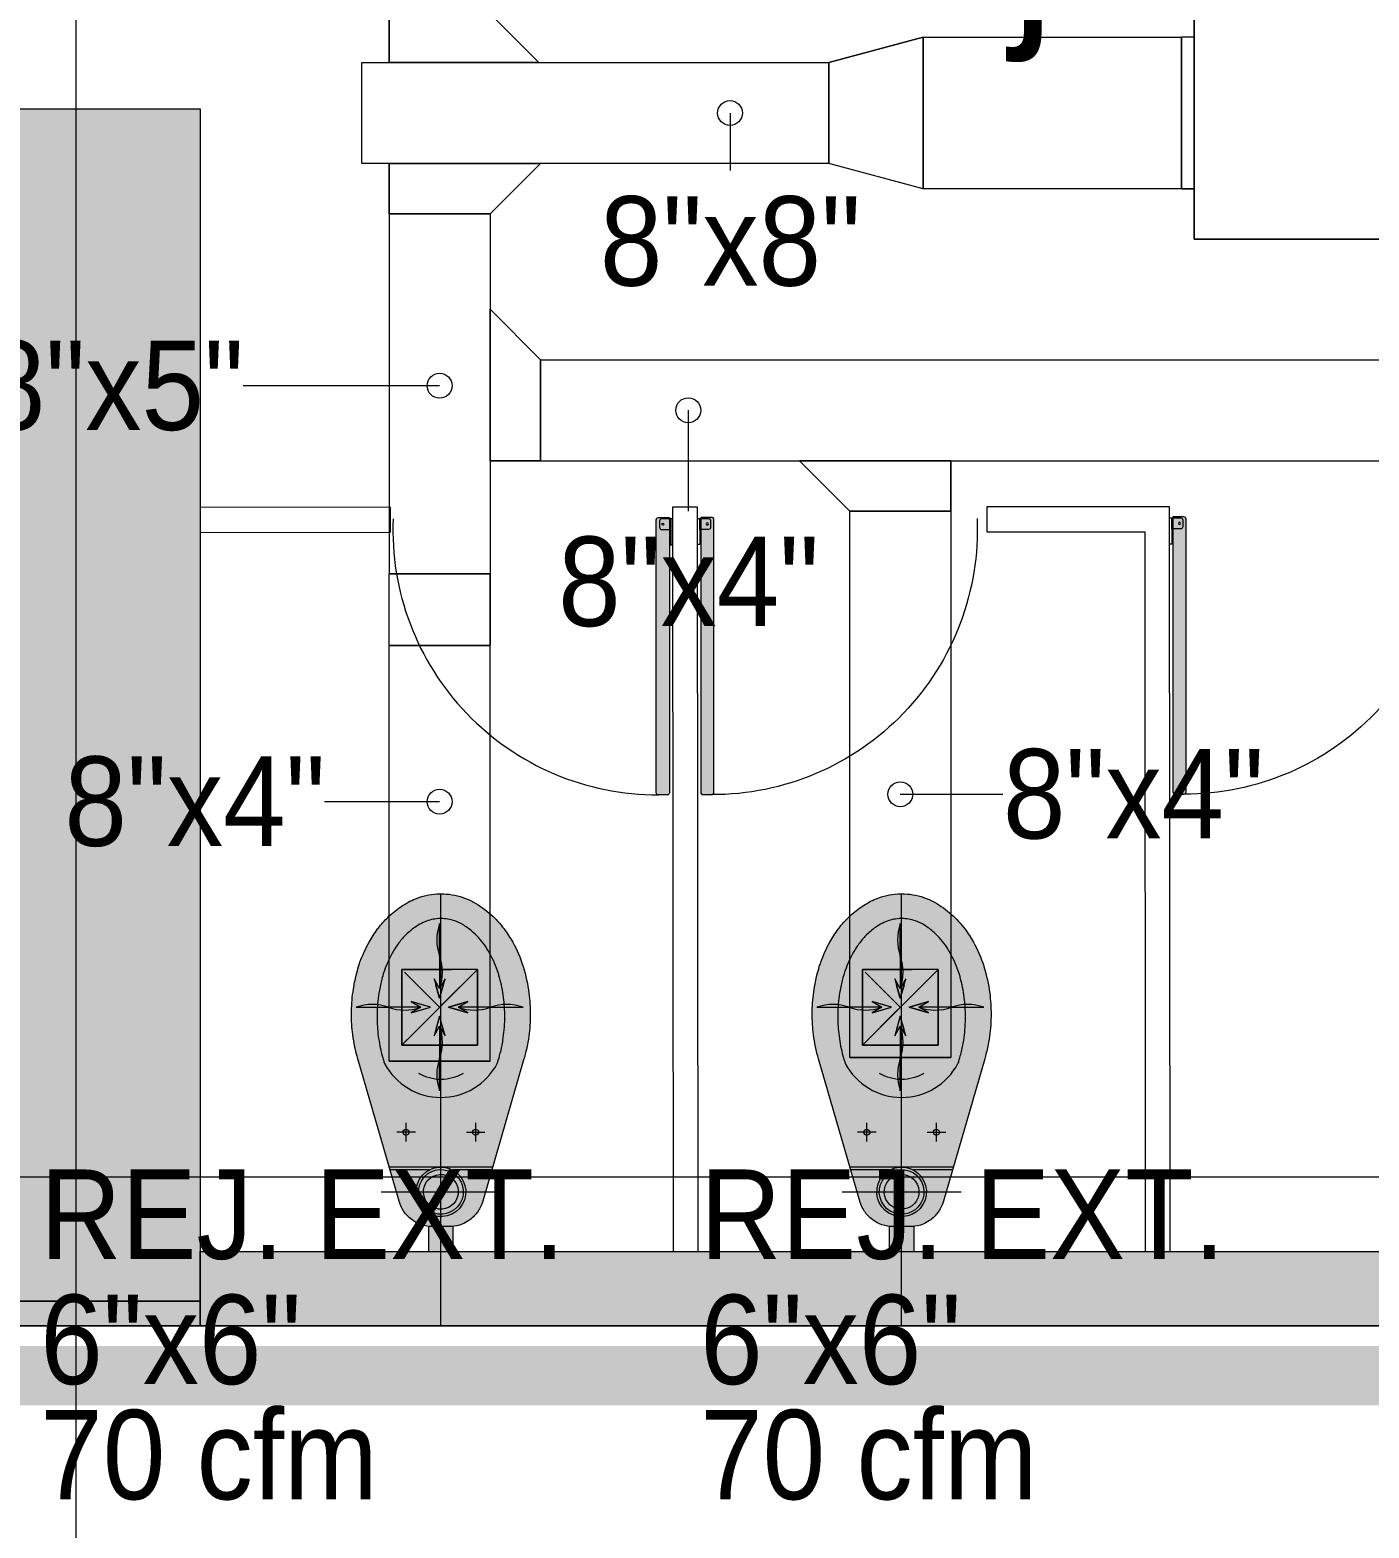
# Model space of a CAD drawing. Header units: metres. Extents: x 31.9 to 125.9, y -29 to 44.
# Drawn here: x 114.402 to 117.097, y -20.655 to -17.64 of the extents above; entities that cross this region are included whole.
import ezdxf

# ---------------------------------------------------------------- set-up
doc = ezdxf.new("R2010")
doc.units = ezdxf.units.M
doc.linetypes.add('Hidden 1_5', pattern=[0.0022, 0.0015, -0.0007000000000000001])
for name, color, linetype, lineweight in [('A-DETL-GENF', 7, 'Continuous', 9), ('ARQ', 8, 'Continuous', 0), ('M-EQPM', 7, 'Continuous', 18), ('M-HVAC-CDFF-IDEN', 7, 'Continuous', 9), ('M-HVAC-DUCT', 7, 'Continuous', 18), ('M-HVAC-DUCT-ANNO', 7, 'Hidden 1_5', 18), ('M-HVAC-DUCT-IDEN', 7, 'Continuous', 9)]:
    doc.layers.add(name, color=color, linetype=linetype, lineweight=lineweight)
doc.layers.add('M-HVAC-CDFF', color=8, linetype='Continuous', lineweight=18, true_color=0x414141)
doc.styles.add('SansSerif', font='SANSS__.TTF', dxfattribs={"width": 0.9, "height": 0.1799999999999998})

# ---------------------------------------------------------------- blocks, each defined once
blk = doc.blocks.new('Est etapa 3 torre')
at = {"layer": 'ARQ'}
h = blk.add_hatch(color=256, dxfattribs=at)
h.paths.add_polyline_path([(1123.550369665541, -5959.123954161294), (1123.050369666239, -5959.123954159915), (1123.050369666188, -5957.623954159333), (1123.550369664792, -5957.623954160246)])
h.paths.add_polyline_path([(1116.050375337242, -5959.123954160397), (1115.55037533794, -5959.123954159018), (1115.55037533789, -5957.623954158436), (1116.050375336493, -5957.62395415935)])
h.paths.add_polyline_path([(1139.548002271606, -5959.123954160801), (1139.048002272304, -5959.123954159419), (1139.048002272254, -5957.623954158837), (1139.548002270857, -5957.623954159753)])
h.paths.add_polyline_path([(1132.050369663152, -5959.123954157691), (1131.55036966385, -5959.123954156312), (1131.5503696638, -5957.62395415573), (1132.050369662403, -5957.623954156643)])
h.paths.add_polyline_path([(1140.048002271932, -5967.648834832642), (1140.048002271216, -5968.148834830315), (1138.548002270169, -5968.148834831887), (1138.548002271234, -5967.648834835147)])
h.paths.add_polyline_path([(1124.050369665009, -5967.648834832642), (1124.050369664293, -5968.148834830315), (1122.550369663245, -5968.148834831893), (1122.550369664311, -5967.64883483515)])
h.paths.add_polyline_path([(1131.050369663013, -5967.648834830643), (1131.050369664625, -5968.148834827849), (1132.550369664392, -5968.148834828135), (1132.550369663245, -5967.648834830929)])
h.paths.add_polyline_path([(1115.050369661482, -5967.648834832642), (1115.050369662198, -5968.148834830315), (1116.550369663245, -5968.148834831891), (1116.55036966218, -5967.64883483515)])
h.paths.add_polyline_path([(1140.048002275612, -5975.648834831246), (1140.048002275245, -5976.148834827985), (1138.548002273965, -5976.148834830024), (1138.548002275379, -5975.648834831421)])
h.paths.add_polyline_path([(1124.050369668689, -5975.648834831246), (1124.050369668322, -5976.148834827985), (1122.550369667042, -5976.148834830028), (1122.550369668456, -5975.648834831425)])
h.paths.add_polyline_path([(1131.050369668206, -5975.648834829712), (1131.050369669352, -5976.148834828315), (1132.550369669236, -5976.148834827203), (1132.550369667857, -5975.648834828833)])
h.paths.add_polyline_path([(1115.050369657806, -5975.648834831245), (1115.050369658172, -5976.148834827985), (1116.550369659453, -5976.148834830028), (1116.550369658039, -5975.648834831425)])
h.paths.add_polyline_path([(1140.048002276585, -5985.748834849965), (1140.048002276335, -5986.248834847172), (1138.548002275986, -5986.248834849212), (1138.548002277167, -5985.748834850141)])
h.paths.add_polyline_path([(1124.050369669662, -5985.748834849965), (1124.050369669412, -5986.248834847172), (1122.550369669063, -5986.248834849215), (1122.550369670244, -5985.748834850145)])
h.paths.add_polyline_path([(1131.050369666967, -5985.748834848431), (1131.050369668696, -5986.248834846103), (1132.550369668579, -5986.248834844526), (1132.5503696672, -5985.748834846388)])
h.paths.add_polyline_path([(1115.050369656833, -5985.748834849965), (1115.050369657083, -5986.248834847172), (1116.550369657432, -5986.248834849215), (1116.55036965625, -5985.748834850145)])
h.paths.add_polyline_path([(1140.048002275122, -5993.748833660076), (1140.048002274872, -5994.248833657282), (1138.548002274523, -5994.248833659321), (1138.548002275704, -5993.748833660253)])
h.paths.add_polyline_path([(1124.050369674735, -5993.748834835296), (1124.050369674135, -5994.248834833666), (1122.550369673553, -5994.248834834312), (1122.550369674851, -5993.748834835245)])
h.paths.add_polyline_path([(1131.05036966913, -5993.748834832133), (1131.050369670626, -5994.248834830736), (1132.550369670626, -5994.248834830556), (1132.550369670061, -5993.748834831953)])
h.paths.add_polyline_path([(1115.050369656251, -5993.748831803234), (1115.05036965685, -5994.248831801604), (1116.550369657432, -5994.24883180225), (1116.550369656134, -5993.748831803183)])
h.paths.add_polyline_path([(1132.050360361903, -6003.426390492376), (1131.550360360856, -6003.426390492592), (1131.55037892044, -6004.921760868172), (1132.050378921489, -6004.921760867956)])
h.paths.add_polyline_path([(1138.152793372847, -6003.423836377518), (1139.652793369586, -6003.423836378164), (1139.652793369371, -6003.923836379212), (1138.152793372631, -6003.923836378566)])
h.paths.add_polyline_path([(1116.050375358679, -6004.924075674147), (1116.050375358034, -6003.424075677407), (1115.550375356986, -6003.424075677623), (1115.550375357632, -6004.924075674362)])
h.paths.add_polyline_path([(1123.550369687844, -6004.924075674602), (1123.550369687198, -6003.424075677864), (1123.050369686151, -6003.424075678078), (1123.050369686797, -6004.924075674819)])
h.paths.add_polyline_path([(1139.048002289701, -6011.948833649136), (1139.047996607098, -6009.548833710944), (1139.547996608146, -6009.548833711159), (1139.548002290749, -6011.948833649351)])
h.paths.add_polyline_path([(1131.55036967931, -6009.548833711391), (1131.550369680141, -6011.948833649351), (1132.050369680024, -6011.948833650998), (1132.050369679077, -6009.548833710711)])
h.paths.add_polyline_path([(1123.050369689387, -6009.548833711393), (1123.050369690218, -6011.948833649351), (1123.550369690101, -6011.948833650999), (1123.550369689154, -6009.548833710712)])
h.paths.add_polyline_path([(1116.050375342798, -6009.548833711051), (1116.050375341967, -6011.948833647704), (1115.550375342083, -6011.948833649351), (1115.550375343031, -6009.548833710371)])
for p, q in [((1139.297996631386, -5955.354215386202), (1139.29799660527, -6014.914148822341)), ((1139.298002271553, -5955.354215387314), (1139.298002243985, -6014.914148609518)), ((1113.530821652453, -6011.698833652741), (1145.333174937007, -6011.698836564718))]:
    blk.add_line(p, q, dxfattribs=at)
blk.add_lwpolyline([(1139.048002289701, -6011.948833649136), (1139.047996607098, -6009.548833710944), (1139.547996608146, -6009.548833711159), (1139.548002290749, -6011.948833649351)], close=True, dxfattribs=at)
blk = doc.blocks.new('PUERTA BAÑOS')
at = {"layer": 'ARQ'}
h = blk.add_hatch(color=256, dxfattribs=at)
edge = h.paths.add_edge_path()
edge.add_line((-0.0074999999487773, 0.0024999998868225), (-0.0075031825107885, -0.6277996641574646))
edge.add_arc((-0.01250318248631676, -0.6277996643612159), 0.004999999975528264, -89.99999766574399, 2.3348184754468093e-06, ccw=False)
edge.add_line((-0.0125031822826145, -0.6327996643367442), (-0.0325031823012978, -0.6327996648610679))
edge.add_arc((-0.03250318250481996, -0.627799664827046), 0.005000000034021905, 180.0000023323223, 270.0000023321921, ccw=False)
edge.add_line((-0.0375031825388419, -0.6277996650305795), (-0.0374999998602448, -0.002500000990949047))
edge.add_arc((-0.03249999982656623, -0.002500000845348063), 0.005000000033678566, 90.00000166789118, 180.0000016684638, ccw=False)
edge.add_line((-0.0324999999721172, 0.0024999991883305), (-0.0074999999487773, 0.0024999998868225))
for p, q in [((1.137e-13, 9.095e-13), (-0.0050000000047135, -5.77529e-11)), ((1.7461161e-09, -0.0599999999967622), (1.137e-13, 9.095e-13)), ((-0.029999999795109, -0.0050000008186544), (-0.0299999993294478, -0.0200000007744166)), ((-0.0050000000047135, -5.77529e-11), (-0.0250000000233399, -6.984919e-10)), ((-0.024999999324848, -0.0250000006626579), (-0.0049999993062784, -0.0250000000801265)), ((-0.0049999993062784, -0.0250000000801265), (-0.0050000000047135, -5.77529e-11)), ((-0.0050000000047135, -5.77529e-11), (-0.0049999982584836, -0.0600000001127228)), ((-0.0049999982584836, -0.0600000001127228), (1.7461161e-09, -0.0599999999967622))]:
    blk.add_line(p, q, dxfattribs=at)
blk.add_lwpolyline([(-0.0074999999487773, 0.0024999998868225), (-0.0075031825107885, -0.6277996641574646, -0.4142135623759698), (-0.0125031822826145, -0.6327996643367442), (-0.0325031823012978, -0.6327996648610679, -0.4142135623724264), (-0.0375031825388419, -0.6277996650305795), (-0.0374999998602448, -0.002500000990949, -0.4142135623760223), (-0.0324999999721172, 0.0024999991883305)], format="xyb", close=True, dxfattribs=at)
blk.add_circle((-0.0224999996133875, -0.0125000005932634), 0.0025000000013434, dxfattribs=at)
at = {"layer": 'ARQ', "ltscale": 0.1}
blk.add_arc((-0.034025017172155, -0.0259464447144637), 0.6068551286275402, 177.548312870002, 270.1436830651604, dxfattribs=at)
at = {"layer": 'ARQ'}
for centre, radius, start, end in [((-0.0249999997905093, -0.0050000006435766), 0.0050000000026502, 90.00000155563731, 180.0000015586185), ((-0.0249999993247343, -0.020000000658456), 0.0050000000028146, 180.00000155562, 270.0000015556374)]:
    blk.add_arc(centre, radius, start, end, dxfattribs=at)
blk = doc.blocks.new('INODORO')
at = {"layer": 'ARQ'}
h = blk.add_hatch(color=256, dxfattribs=at)
edge = h.paths.add_edge_path()
edge.add_line((0.167138879916763, 0.3874542567732533), (0.0841340761049431, 0.1014604439486232))
edge.add_arc((0.0166338178486854, 0.1199999999093961), 0.0700000000000085, 269.9999996867988, 344.64191253289164, ccw=False)
edge.add_line((0.0166338174658449, 0.0499999999087777), (-0.0166338174676777, 0.0500000000906038))
edge.add_arc((-0.016633817085733, 0.1200000000917498), 0.0699999999999481, 195.3580868407373, 269.99999968683017, ccw=False)
edge.add_line((-0.08413407554513701, 0.1014604448682803), (-0.1671388762304913, 0.3874542586008414))
edge.add_arc((0.1445241762276623, 0.4779091156929099), 0.3245241738887575, 179.9999996868257, 196.1844647994607, ccw=False)
edge.add_arc((0.1445241762258433, 0.4779091156929099), 0.3245241738885062, 162.8823672647612, 179.9999996868052, ccw=False)
edge.add_arc((0.0735606987828419, 0.4997642400489898), 0.2502714864526803, 143.3683697551233, 162.8823672647904, ccw=False)
edge.add_arc((0.0285611388035818, 0.5332224222456718), 0.1941964442831833, 119.1220158624026, 143.3683697551146, ccw=False)
edge.add_arc((2.9203875e-09, 0.5844902877188362), 0.1355097122808655, 89.99999968678691, 119.12201586236091, ccw=False)
edge.add_arc((2.9203875e-09, 0.5844902877179265), 0.1355097122805724, 60.877983511279126, 89.9999996868533, ccw=False)
edge.add_arc((-0.0285611335220324, 0.5332224225594473), 0.1941964442830499, 36.63162961851879, 60.87798351123172, ccw=False)
edge.add_arc((-0.0735606938687283, 0.4997642408529829), 0.2502714864527536, 17.117632108836688, 36.631629618503325, ccw=False)
edge.add_arc((-0.1445241715509269, 0.4779091172708834), 0.3245241738884838, -3.131308972115221e-07, 17.117632108913824, ccw=False)
edge.add_arc((-0.1445241715500174, 0.4779091172695189), 0.3245241738885833, 343.81552050504206, 359.9999996868814, ccw=False)
blk.add_hatch(color=256, dxfattribs=at).paths.add_polyline_path([(0.0249999999987267, 0.0500000000006367), (-0.0250000000005457, 0.0500000000020009), (-0.0250000000014552, 0), (0.0249999999996362, 4.547e-13)])
at = {"layer": 'ARQ', "extrusion": (-1.5566525472e-06, -4.4737095447e-06, 0.9999999999887814)}
for p, q in [((-0.0699999990584388, 0.2212779869937549, 13.50174197978049), (-0.069999998852893, 0.2587220138016164, 13.50174214729419)), ((0.0700000009418886, 0.2212779862279603, 13.50174219771184), (0.0700000011456155, 0.2587220130349124, 13.50174236522554)), ((-0.0512779855508256, 0.2400000002935485, 13.501742092681), (-0.0887220123605062, 0.2400000004986396, 13.50174203439367)), ((0.0512779876389118, 0.2399999997337545, 13.50174225232502), (0.0887220144476828, 0.2399999995291182, 13.50174231061236)), ((0.1029590844498784, 0.169999999450738, 13.50174201961486), (-0.1029590831250857, 0.1700000005789661, 13.50174169907182)), ((-0.0237486835449659, 0.1640000001457338, 13.50174179553264), (-0.1013111289695416, 0.1640000005691036, 13.50174167479486)), ((0.1013111302281118, 0.1639999994617938, 13.50174199020731), (0.0237486848026833, 0.1639999998856183, 13.50174186946954))]:
    blk.add_line(p, q, dxfattribs=at)
at = {"layer": 'ARQ', "extrusion": (-1.5566525472e-06, -4.4737095447e-06, 0.9999999999887814), "flags": 128}
for points, elevation in [([(0.1671388799180908, 0.3874542567674592), (0.0841340761063266, 0.1014604439433082, -0.0167011858539135), (0.0827460431519839, 0.0969962248799978, -0.0228064528630514), (0.0803759648998266, 0.0910701072474405, -0.0218209622997338), (0.0776118789034668, 0.0856244843505995, -0.0347514792471935), (0.0722630478320732, 0.0775101332194199, -0.0365712911506086), (0.065478668989913, 0.0698583952563556, -0.0439883392274098), (0.055953944524454, 0.0620868957062605, -0.0521847935260016), (0.0431115439781712, 0.0552008485319434, -0.0824963867723115), (0.0207382643283103, 0.0501204355199821, -0.0146682033006329), (0.016633817465493, 0.049999999907792), (-0.0166338174681699, 0.0500000000892362, -0.083908947042246), (-0.0396378349518565, 0.0538878592796746, -0.0986986279768356), (-0.0632296782828643, 0.0677618366508902, -0.0824963867874234), (-0.0776167863289649, 0.0856331925254456, -0.0521847935286534), (-0.0834107733392284, 0.0990038548847728, -0.0091466910465832), (-0.0841340755424673, 0.1014604448637169), (-0.1671388762315909, 0.3874542585969077, -0.0384382318810308), (-0.1773120912419022, 0.436227508481503, -0.0322098651645196), (-0.179999997662262, 0.4779091174592618, -0.0043562944650778), (-0.1799507307570857, 0.4835636869435682, -0.0347539822823099), (-0.1760397497963983, 0.5284532426546146, -0.0218184611944585), (-0.1704152023055578, 0.5561978587393114, -0.0137793666262375), (-0.1656243812009251, 0.573427761838207, -0.0090242503766358), (-0.1628101955625901, 0.5820115332269507, -0.0228039516042641), (-0.1543373170048916, 0.6031968815550527, -0.0218209623747577), (-0.1444549128022155, 0.6226666811719203, -0.0315147983743547), (-0.1272792173413599, 0.6490932225697252, -0.0032331399943346), (-0.1257677262995335, 0.6510988845571141, -0.0365712911242686), (-0.1069463219407443, 0.6723266531382831, -0.0439883392046276), (-0.0805225559546658, 0.693886688675776, -0.0220501206487333), (-0.0659486565789375, 0.7028695782688371, -0.0301025395815668), (-0.05125606195865599, 0.7099322979612929, -0.0824963867841922), (-0.0079446084483641, 0.7197669127161005, -0.0146663661885284), (3.6587572e-09, 0.719999999991422, -0.0839082790123927), (0.0445320610557226, 0.7124737941473592, -0.0433837691539921), (0.0659486637128932, 0.7028695775453342, -0.0550790149373282), (0.1007063471003309, 0.6781437026464371, -0.0508149280683712), (0.1272792238852709, 0.6490932211777436, -0.0315497034242814), (0.1444720595537028, 0.6226362692529773, -0.0521855455748661), (0.1651875980231962, 0.5748313444857477, -0.0014683863351956), (0.1656243869217695, 0.5734277600260388, -0.0425164554927479), (0.1773120686760742, 0.5195909348136257, -0.0322100287174995), (0.1800000023387562, 0.4779091154888416, -0.0043571310662072), (0.1799507165077342, 0.4722534601760911, -0.0347522301866887), (0.1760399391368104, 0.4273661615002933, -0.0218196117753596), (0.1704151328853481, 0.3996200761491883, -0.0097069137479181), (0.167138857705388, 0.3874541802362085)], 13.50184572046907), ([(2.10209143665e-05, 0.6700604028757108, 0.0146663662201114), (-0.0049980160714407, 0.6699131491592321, 0.0824963867754862), (-0.0323601810299641, 0.6637000962787579, 0.0447953269140428), (-0.0459570889083387, 0.6566657190582808, 0.0073747332536994), (-0.0496328151280998, 0.6542484947989952, 0.0439883391764525), (-0.0699262428530629, 0.6376904075384654, 0.0365712911168267), (-0.0843810639122695, 0.6213875009867291, 0.0188768098917693), (-0.0908717233557279, 0.6121897254497327, 0.015864262478818), (-0.0979042313401942, 0.6005909817039088, 0.0218209623995093), (-0.1063467931616888, 0.5839578847887129, 0.0228039516112901), (-0.11358519381172, 0.5658591904561657, 0.0179099563173766), (-0.1180962050232618, 0.5512265233249379, 0.0048944974453076), (-0.1195818378695009, 0.5454905562712559, 0.0218184611920648), (-0.124827357386251, 0.5196155991474912, 0.0347539822809637), (-0.1284747844892388, 0.477751068541692, 0.0043562944693063), (-0.1285207313875723, 0.4724775501558188, 0.0322098651650438), (-0.126013958070092, 0.4336047886186073, 0.0336196500379373), (-0.1180962058839448, 0.3937285768771058, 0.0103533777945605), (-0.1156160600690441, 0.3852294822167833, 0.0084883444845169), (-0.1133215334037229, 0.3783427035490652)], 13.50174109866126), ([(0.1133635720422624, 0.3783427023080597, 0.0009349440113181), (0.1136277496650072, 0.3790973919334771, 0.0179081190670982), (0.1181382446900456, 0.3937285755838043, 0.0048942608912736), (0.1196238084346395, 0.3994642646617991, 0.0218196117238312), (0.1248695692754063, 0.4253405920407407, 0.0347522301599872), (0.1285168065081305, 0.4672030177138213, 0.0043571310470062), (0.1285627710560046, 0.4724775487488305, 0.032210028726899), (0.1260559723300845, 0.5113505064617754, 0.0336194864654326), (0.1181382455515812, 0.5512265220270888, 0.0103527910675619), (0.1156582502073494, 0.5597251381185752, 0.0521855455776311), (0.0979609155770011, 0.6005650010045886, 0.0158991415559226), (0.0909137645516698, 0.6121897244565649, 0.0665105114334335), (0.0651759842235907, 0.6421578962907079, 0.0403733848146336), (0.0459991305885239, 0.6566657185562396, 0.0580937513201958), (0.0281543067209428, 0.6653056955411218, 0.0839082790044594), (2.10209143665e-05, 0.6700604028757108)], 13.50174109866127)]:
    blk.add_lwpolyline(points, format="xyb", dxfattribs=dict(at, elevation=elevation))
at = {"layer": 'ARQ', "ltscale": 0.25, "extrusion": (-1.5566525472e-06, -4.4737095447e-06, 0.9999999999887814), "elevation": 13.50174109866126}
for points in [[(2.10175234599e-05, -0.1499395971131048), (2.10215969494e-05, 0.7200604028791215)], [(-0.1199789826137919, 0.1200604028850315), (0.1200210176653818, 0.1200604028813935)]]:
    blk.add_lwpolyline(points, dxfattribs=at)
at = {"layer": 'ARQ', "extrusion": (-1.5566525472e-06, -4.4737095447e-06, 0.9999999999887814), "elevation": 13.50174109866127}
blk.add_lwpolyline([(0.0250210175254287, 0.0500604028859863), (-0.0249789824728811, 0.0500604028855315), (-0.0249789824750483, 6.04028866683e-05), (0.025021017524171, 6.04028866683e-05)], close=True, dxfattribs=at)
at = {"layer": 'ARQ', "extrusion": (-1.556652547174008e-06, -4.473709544709044e-06, 0.9999999999887812)}
blk.add_ellipse((2.1245228e-09, 0.438210434820121, 13.50174305923893), major_axis=(0.1210894758802731, -0.0421337682255033), ratio=0.9999999999887806, start_param=3.962815268545562, end_param=6.131667520141916, dxfattribs=at)
at = {"layer": 'ARQ', "extrusion": (-1.556652547168421e-06, -4.473709544710988e-06, 0.9999999999887813)}
blk.add_ellipse((2.1245228e-09, 0.438210434820121, 13.50174305923893), major_axis=(0.08626053019274069, -0.0300148395202315), ratio=0.9999999999887816, start_param=4.528682651413999, end_param=5.565800137270519, dxfattribs=at)
at = {"layer": 'ARQ', "extrusion": (-1.556652547069511e-06, -4.473709544810609e-06, 0.9999999999887813)}
for centre in [(-0.0699999989565754, 0.2400000003976856, 13.50174206353734), (0.07000000104375201, 0.2399999996282531, 13.50174228146869)]:
    blk.add_ellipse(centre, major_axis=(0.0056667529156613, -0.0019717787378508), ratio=0.9999999999887814, dxfattribs=at)
at = {"layer": 'ARQ', "extrusion": (-1.556652547155208e-06, -4.473709544715585e-06, 0.9999999999887815)}
blk.add_ellipse((3.881837e-10, 0.120000000015807, 13.50174163565786), major_axis=(0.0472229409644698, -0.0164314894835613), ratio=0.9999999999887814, dxfattribs=at)
at = {"layer": 'ARQ', "extrusion": (-1.556652547174209e-06, -4.473709544708974e-06, 0.9999999999887813)}
blk.add_ellipse((3.881837e-10, 0.120000000015807, 13.50174163565786), major_axis=(0.0425006468680414, -0.014788340535414), ratio=0.9999999999887812, dxfattribs=at)
at = {"layer": 'ARQ', "extrusion": (-1.556652547156365e-06, -4.473709544715183e-06, 0.9999999999887816)}
blk.add_ellipse((3.881837e-10, 0.120000000015807, 13.50174163565786), major_axis=(0.0330560586750786, -0.011502042638485), ratio=0.9999999999887814, dxfattribs=at)
blk = doc.blocks.new('P6-7-8')
at = {"layer": 'ARQ', "ltscale": 0.03}
h = blk.add_hatch(color=256, dxfattribs=at)
h.dxf.hatch_style = 1
h.paths.add_polyline_path([(129.3865621133843, -2853.855804506081), (129.3865621134357, -2854.005809336991), (129.7347591097323, -2854.005812471573), (129.7347591094476, -2853.855807643226)])
h.paths.add_polyline_path([(129.7347591042089, -2853.855807642994), (129.8847639346534, -2853.855807643057), (129.8847639376768, -2855.206729296698), (129.7347591103762, -2855.206729295236)])
h.paths.add_polyline_path([(132.4462888084984, -2855.356754535149), (132.4462888084984, -2855.206729295966), (129.3865621139901, -2855.2064112302), (129.3865621139901, -2855.356436469382)])
h.paths.add_polyline_path([(129.0366104135594, -2859.980488836386), (129.0365619734098, -2855.355804504832), (128.8865619759476, -2855.355804501174), (128.8866028129132, -2859.61510797262), (128.8865621027003, -2859.980483682531)])
h.paths.add_polyline_path([(132.4462332317758, -2858.531190915465), (132.2962079925928, -2858.531190915465), (132.2961985988152, -2855.356754535153), (132.4462238379981, -2855.356754535153)])
h.paths.add_polyline_path([(131.0459575716372, -2858.381174226039), (131.0461623731348, -2860.070768082228), (131.3462096694964, -2860.070768082228), (131.3462096694964, -2859.920510028152), (131.1970768258589, -2859.920717763606), (131.1960066738188, -2858.381174226039)])
h.paths.add_polyline_path([(132.4462353723156, -2859.920520186214), (132.2962101331327, -2859.920520186214), (132.2962031860268, -2860.570226184826), (132.4462284252097, -2860.570226184826)])
h.paths.add_polyline_path([(132.2462932880007, -2860.070778806225), (132.2962101331641, -2860.070569288396), (132.2962101331641, -2859.920520186214), (132.2462932880007, -2859.920729704043)])
h.paths.add_polyline_path([(128.886562301552, -2862.415180066459), (132.4462924995787, -2862.415179770738), (132.4462924995787, -2862.265130668557), (129.386562157413, -2862.265130964944), (129.3865621574585, -2862.380562136251), (128.8865623016661, -2862.380562134603)])
h.paths.add_polyline_path([(132.296246309827, -2861.77026801326), (132.2962433973955, -2862.265130954991), (132.4462924995771, -2862.265130954991), (132.4462954120086, -2861.77026801326)])
h.paths.add_polyline_path([(135.7619949586428, -2859.920520184995), (135.7619949586428, -2860.070524724243), (135.1955374785273, -2860.070524723945), (135.1955375160589, -2862.435182168386), (135.0454909214725, -2862.435182167988), (135.0454908839408, -2859.920520185247)])
h.paths.add_polyline_path([(138.3143842359016, -2859.920520186054), (138.3143842359016, -2860.070524718216), (137.8865621068339, -2860.070524718216), (137.8865621052548, -2859.980562135912), (137.3865621054877, -2859.980562136592), (137.3865621070624, -2860.070524721014), (136.9619949586429, -2860.070524723048), (136.9619949586429, -2859.920520186054)])
h.paths.add_polyline_path([(135.1955375148452, -2862.43518216822), (142.2381091023706, -2862.435182171283), (142.2381091023706, -2862.282483498081), (135.1955375148452, -2862.282483495018)])
h.paths.add_polyline_path([(140.5135419087342, -2859.920557914773), (140.5135419087342, -2860.070562451633), (139.5143842359046, -2860.070562453403), (139.5143842359046, -2859.920557915868)])
h.paths.add_polyline_path([(139.938931607318, -2862.282483496777), (140.0889782017589, -2862.282483497177), (140.088971238908, -2860.07056245434), (139.9389712414459, -2860.070562450678), (139.9389712414952, -2860.068550720262), (139.938931607318, -2862.282483496777), (139.9388850109212, -2862.282483496944)])
h.paths.add_polyline_path([(141.713541908734, -2859.920557913772), (141.713541908734, -2860.070562453472), (142.2381090916138, -2860.070562453114), (142.2381091027237, -2862.435182176465), (142.3881556973101, -2862.435182166168), (142.3881556862002, -2859.920557904517)])
h.paths.add_polyline_path([(145.384194758097, -2862.280588873095), (149.1853955403637, -2862.280566040151), (149.1853955403637, -2862.430615142018), (145.384194758097, -2862.430637974962)])
h.paths.add_polyline_path([(144.8341426026773, -2862.430615865846), (144.8341426025486, -2859.980594837533), (144.884189033276, -2859.980562539161), (144.8841947568858, -2862.380562136068), (145.3841624598501, -2862.38056213594), (145.38422705638, -2862.430615865715)])
h.paths.add_polyline_path([(148.6194685378462, -2860.7769417958), (148.6194930768113, -2862.280607882768), (148.4694439749453, -2862.280607882768), (148.4694194359802, -2860.7769417958)])
h.paths.add_polyline_path([(148.6194715538054, -2860.77693100904), (149.035349948716, -2860.77689073295), (149.035349948716, -2860.926939834816), (148.6194715538054, -2860.926980110905)])
h.paths.add_polyline_path([(149.1853955418451, -2860.776899953183), (149.1854200808102, -2862.280566040151), (149.0353709789442, -2862.280566040151), (149.0353464399791, -2860.776899953183)])
h.paths.add_polyline_path([(146.0333011162077, -2858.461107505001), (149.0353464456027, -2858.461026982122), (149.0353464456027, -2858.611076083988), (146.0333011162077, -2858.611156606866)])
h.paths.add_polyline_path([(146.4926317325221, -2857.519826286345), (146.4926348308288, -2858.461037697722), (146.6426839326948, -2858.461037697722), (146.6426808343881, -2857.519826286345)])
h.paths.add_polyline_path([(144.8327194737803, -2856.358996580593), (144.8341426025484, -2859.980562539272), (144.9841917044143, -2859.980562539272), (144.9827685756463, -2856.358996580593)])
h.paths.add_polyline_path([(145.1269687749877, -2858.461139007801), (144.983624109452, -2858.461127165491), (144.983624109452, -2858.611176267357), (145.1269687749877, -2858.611188109666)])
h.paths.add_polyline_path([(146.4926317325221, -2856.368983506348), (149.0353387694822, -2856.368964819929), (149.0353387694822, -2856.519013921795), (146.4926317325221, -2856.519032608213)])
h.paths.add_polyline_path([(149.1853878713036, -2856.368960826278), (149.1854128560719, -2857.572304531316), (149.0353637542059, -2857.572304531316), (149.0353387694377, -2856.368960826278)])
h.paths.add_polyline_path([(146.4925657651124, -2852.602064806326), (146.492647770036, -2854.161488035861), (146.642696871902, -2854.161488035861), (146.6426147538398, -2852.60206449095)])
h.paths.add_polyline_path([(148.5878608232197, -2852.604307698292), (146.4926317325221, -2852.600434649178), (146.4926317325221, -2852.450385547312), (148.5887487636601, -2852.454461795352)])
h.paths.add_polyline_path([(148.8053236954897, -2851.006034373854), (140.337522235782, -2851.006056756445), (140.3375222311408, -2851.156060957897), (148.8053236908486, -2851.156038575423)])
h.paths.add_polyline_path([(140.3375222334616, -2853.856754543055), (140.3378832284277, -2851.156060958846), (140.4878874307697, -2851.156054297139), (140.48752643592, -2853.856747881347)])
at = {"layer": 'ARQ', "ltscale": 5, "const_width": 0.1198957787484005}
blk.add_lwpolyline([(117.593002114826, -2808.055564690339), (149.1853955931667, -2808.055573598803), (149.1853955931686, -2862.530575789476), (117.5930021148281, -2862.530566881012)], close=True, dxfattribs=at)
at = {"layer": 'ARQ'}
for points in [[(145.7669999276688, -2860.78260440389), (145.3841909357109, -2860.783597188531), (145.384185326245, -2860.83366596895), (145.384188043907, -2860.83366596896), (145.384188043907, -2860.83366596896), (145.7669999276907, -2860.832667673103)], [(146.3861830309972, -2862.280586619152), (146.3851941247806, -2860.782673663408), (146.33512534436, -2860.782668053942), (146.335125344149, -2860.832668060741), (146.3351075449339, -2860.832673663942), (146.3361197617844, -2862.280586619174)], [(147.336261353674, -2862.280565291718), (147.335278440961, -2860.782013964681), (146.9674347523426, -2860.782010428837), (146.9674347521307, -2860.832010435635), (147.2851918611143, -2860.832013965215), (147.2861980844611, -2862.28056529174)], [(145.384194758097, -2862.280588873095), (149.1853955403637, -2862.280566040151), (149.1853955403637, -2862.430615142018), (145.384194758097, -2862.430637974962)], [(144.8842593534157, -2862.430615865844), (144.8841947568858, -2862.380562136068), (145.3841624598501, -2862.38056213594), (145.38422705638, -2862.430615865715)], [(142.2885902879227, -2862.430648834675), (149.1326118247141, -2862.430623165627), (149.1325907729331, -2864.040776504463), (142.2885898338898, -2864.040802201712)], [(142.4386108858066, -2862.430648862866), (148.9826118248498, -2862.430623165638), (148.9825907729332, -2863.890776504472), (142.4385898338899, -2863.890802201701)], [(142.4386108858068, -2862.430648862866), (148.98261182485, -2862.430623165638), (148.9825907729335, -2863.890776504472), (142.4385898338899, -2863.890802201701)]]:
    blk.add_lwpolyline(points, close=True, dxfattribs=at)
blk.add_blockref('Est etapa 3 torre', (-994.1638075738222, 3149.568271171783), dxfattribs=at)
at = {"layer": 'ARQ', "ltscale": 0.0003, "yscale": 0.8784798838123716, "zscale": 0.8784798838123716}
for p, xscale, rotation in [((146.3351253342928, -2860.80581722362), 0.8784798838123716, 0.0003066997075476458), ((146.3852094289198, -2860.805303181991), -0.8784798838123716, 359.9996933002926), ((147.3353538788708, -2860.80431879182), -0.8784798838123716, 359.9996933002926)]:
    blk.add_blockref('PUERTA BAÑOS', p, dxfattribs=dict(at, xscale=xscale, rotation=rotation))
at = {"layer": 'ARQ', "extrusion": (0, 0, -1), "xscale": -1, "zscale": -1, "rotation": 359.9999836375246}
for p in [(-145.8686945351867, -2862.280649019447, 13.5017404277563), (-146.795948502054, -2862.280649019447, 13.5017404277563)]:
    blk.add_blockref('INODORO', p, dxfattribs=at)
at = {"layer": 'ARQ'}
blk.add_text('Wc Mujeres', height=0.3, rotation=0.06685865453028599, dxfattribs=at).set_placement((145.7675040282827, -2859.797770190684))
blk = doc.blocks.new('REJILLA EXTRACCION - 6_x6_-1710424-NIVEL 08')
at = {"layer": 'A-DETL-GENF', "lineweight": 18, "true_color": 0x00ff00}
for points in [[(-1.732587406877428e-14, 0.1680091996616222), (-1.732587406877428e-14, 0.1027519855604047), (0.005074311569211704, 0.1243079911316101), (0.005074311569220368, 0.1464531940904254)], [(-0.005074311569246356, 0.08119597998919924), (-0.00507431156925502, 0.05905077703039265), (-1.732587406877428e-14, 0.03749477145918721), (-1.732587406877428e-14, 0.1027519855604047)], [(-0.01124999997696702, 0.05698034297572711), (2.806791599141434e-11, 0.01800919980325198), (0.01125000002052427, 0.05698034297572711), (2.4256223696284e-11, 0.03749477138847165)], [(-0.1682750000000116, -6.930349627509714e-14), (-0.1030177858987941, -6.930349627509714e-14), (-0.1245737914699909, 0.005074311569159727), (-0.1467189944288061, 0.005074311569159727)], [(-0.05724614331410783, 0.01125000002045497), (-0.03776057172685237, 2.419558313704329e-11), (-0.05724614331411649, -0.011249999977019), (-0.01827500014164136, 2.799861249513924e-11)], [(0.01827500014160671, 2.800727543217363e-11), (0.0572461433140905, -0.011249999977019), (0.03776057172682638, 2.419558313704329e-11), (0.05724614331408184, 0.01125000002045497)], [(0.1030177858987594, -7.796643330948428e-14), (0.1682749999999856, -7.796643330948428e-14), (0.1467189944287888, 0.005074311569159727), (0.1245737914699649, 0.005074311569159727)], [(-0.1030177858987941, -6.930349627509714e-14), (-0.08146178032758862, -0.005074311569306997), (-0.05931657736878203, -0.00507431156931566), (-0.03776057179757659, -7.796643330948428e-14)], [(-0.01124999997695836, -0.05698034297588304), (2.4256223696284e-11, -0.03749477138861892), (0.01125000002052427, -0.05698034297588304), (2.805925305437995e-11, -0.01800919980340791)], [(0.0377605717975506, -7.796643330948428e-14), (0.05931657736874738, -0.005074311569306997), (0.08146178032756264, -0.00507431156931566), (0.1030177858987594, -7.796643330948428e-14)], [(-0.005074311569246356, -0.05905077703053992), (-0.005074311569246356, -0.08119597998935517), (-8.662937034387142e-15, -0.102751985560552), (-1.732587406877428e-14, -0.03749477145934314)], [(-8.662937034387142e-15, -0.102751985560552), (-1.732587406877428e-14, -0.1680091996617781), (0.005074311569220368, -0.1464531940905813), (0.005074311569229031, -0.1243079911317574)]]:
    blk.add_hatch(color=3, dxfattribs=at).paths.add_polyline_path(points)
at = {"layer": 'A-DETL-GENF', "color": 3, "true_color": 0x00ff00}
for p, q in [((6.831368803972282e-16, 0.168009199661704), (2.875373469035371e-16, 0.1027519855604849)), ((1.140101739104896e-16, 0.03749477145926518), (5.096097074041845e-16, 0.1027519855604849)), ((2.427051914165031e-11, 0.03749477138854408), (-0.0112499999769441, 0.05698034297580819)), ((-0.01124999997694418, 0.05698034297580839), (2.807948701888385e-11, 0.01800919980333402)), ((-0.007499999976950025, 0.04398996191540265), (2.807885464140014e-11, 0.01800919980333182)), ((2.80794807894715e-11, 0.01800919980333397), (0.01125000002053564, 0.05698034297580392)), ((0.01125000002053566, 0.05698034297580399), (2.427052092635051e-11, 0.03749477138854408)), ((2.807885698677981e-11, 0.0180091998033318), (0.007500000023049941, 0.04398996191831286)), ((-0.01827500014162847, 2.807888198015512e-11), (-0.05724614331409845, 0.01125000002053493)), ((-0.05724614331409852, 0.01125000002053495), (-0.03776057172683858, 2.426986739911819e-11)), ((-0.03776057172683858, 2.426986516734186e-11), (-0.05724614331410265, -0.01124999997694481)), ((-0.05724614331410285, -0.01124999997694489), (-0.01827500014162852, 2.807888636602307e-11)), ((-0.0182750001416263, 2.807825817746343e-11), (-0.04425576225660738, 0.007500000023049269)), ((-0.04425576225369713, -0.007499999976950697), (-0.01827500014162632, 2.807825610351422e-11)), ((0.05724614331409845, 0.01125000002053493), (0.01827500014162847, 2.807888425104821e-11)), ((0.0182750001416263, 2.807825817746343e-11), (0.04425576225660738, 0.007500000023049269)), ((0.04425576225369713, -0.007499999976950697), (0.01827500014162632, 2.807825610351422e-11)), ((0.01827500014162852, 2.807888726759228e-11), (0.05724614331410285, -0.01124999997694489)), ((0.03776057172683858, 2.426986781106044e-11), (0.05724614331409852, 0.01125000002053495)), ((0.05724614331410265, -0.01124999997694481), (0.03776057172683858, 2.426986528414332e-11)), ((-0.1682749999999985, -3.40332742497596e-16), (-0.1030177858987794, -5.511846188652166e-16)), ((-0.03776057179755968, -5.399641347321918e-16), (-0.1030177858987794, -3.291122583645693e-16)), ((2.807948607690865e-11, -0.01800919980333402), (-0.01124999997694418, -0.05698034297580839)), ((-0.007499999976950025, -0.04398996191540265), (2.807885464140014e-11, -0.01800919980333182)), ((2.807885698677981e-11, -0.0180091998033318), (0.007500000023049941, -0.04398996191831286)), ((0.01125000002053564, -0.05698034297580392), (2.807948067395927e-11, -0.01800919980333397)), ((0.1030177858987794, -3.291122583645693e-16), (0.03776057179755968, -5.399641347321918e-16)), ((0.1030177858987794, -5.511846188652166e-16), (0.1682749999999985, -3.40332742497596e-16)), ((-0.0112499999769441, -0.05698034297580819), (2.427051881137565e-11, -0.03749477138854408)), ((5.096097074041845e-16, -0.1027519855604849), (1.140101739104896e-16, -0.03749477145926518)), ((2.427052178536889e-11, -0.03749477138854408), (0.01125000002053566, -0.05698034297580399)), ((2.875373469035371e-16, -0.1027519855604849), (6.831368803972282e-16, -0.168009199661704))]:
    blk.add_line(p, q, dxfattribs=at)
for centre, radius, start, end in [((-0.09028563226140028, 0.1353805926110947), 0.09600063224220978, 340.1304925483827, 19.86950745161587), ((0.0902856322614012, 0.0701233785098745), 0.0960006322422099, 160.130492548383, 199.8695074516159), ((-0.1356463929493889, -0.09028563226140121), 0.0960006322422097, 70.1304925483832, 109.8695074516161), ((0.1356463929493889, -0.0902856322614012), 0.09600063224220967, 70.13049254838394, 109.8695074516168), ((-0.07038917884816925, 0.09028563226140043), 0.09600063224220978, 250.1304925483828, 289.8695074516161), ((0.07038917884816925, 0.09028563226140043), 0.09600063224220981, 250.1304925483832, 289.8695074516164), ((0.0902856322614012, -0.0701233785098745), 0.09600063224220988, 160.1304925483838, 199.8695074516166), ((-0.09028563226140027, -0.1353805926110947), 0.09600063224220978, 340.1304925483838, 19.86950745161698)]:
    blk.add_arc(centre, radius, start, end, dxfattribs=at)
at = {"layer": 'M-HVAC-CDFF', "color": 3, "true_color": 0x00ff00}
for p, q in [((0.07620000000000125, 0.07620000000000073), (-0.07619999999999859, 0.07620000000000073)), ((-0.07619999999999859, 0.07620000000000073), (-0.07619999999999859, -0.07620000000000442)), ((-0.07619999999999859, 0.07620000000000073), (0.07620000000000125, -0.07620000000000442)), ((0.07620000000000125, -0.07620000000000443), (0.07620000000000125, 0.07620000000000071)), ((-0.07619999999999859, -0.07620000000000443), (0.07620000000000125, -0.07620000000000443))]:
    blk.add_line(p, q, dxfattribs=at)
blk = doc.blocks.new('M_Rectangular Takeoff - LAMINA-1710448-NIVEL 08')
at = {"layer": 'M-HVAC-DUCT', "color": 3, "true_color": 0x00ff00}
for p, q in [((73.2347167593055, -19.5310076629234), (73.0823167593055, -19.5310076629234)), ((73.0823167593055, -19.5310076629234), (73.0823167593055, -19.6834076629234)), ((73.0823167593055, -19.5310076629234), (73.0823167593055, -19.6834076629234)), ((73.2347167593055, -19.5310076629234), (73.0823167593055, -19.5310076629234)), ((73.0823167593055, -19.5310076629234), (73.0823167593055, -19.6834076629234)), ((73.2347167593055, -19.5310076629234), (73.0823167593055, -19.5310076629234)), ((73.2347167593055, -19.6834076629234), (73.2347167593055, -19.5310076629234)), ((73.2347167593055, -19.6834076629234), (73.2347167593055, -19.5310076629234)), ((73.2347167593055, -19.6834076629234), (73.2347167593055, -19.5310076629234)), ((73.0823167593055, -19.6834076629234), (73.2347167593055, -19.6834076629234)), ((73.0823167593055, -19.6834076629234), (73.2347167593055, -19.6834076629234)), ((73.0823167593055, -19.6834076629234), (73.2347167593055, -19.6834076629234))]:
    blk.add_line(p, q, dxfattribs=at)
blk = doc.blocks.new('Rectangular Tap - ZAPATA - ZAPATA FIBRA DE VIDRIO-2713279-NIVEL 08')
at = {"layer": 'M-HVAC-DUCT', "color": 3, "true_color": 0x00ff00}
for p, q in [((73.0569169070973, -18.6088255677662), (72.95531691809515, -18.50722555681777)), ((72.95531691809515, -18.50722555681777), (73.26011691809515, -18.50722558981129)), ((72.95531691809515, -18.50722872505858), (72.95531691809515, -18.50722555681777)), ((73.0569169070973, -18.60882873600701), (72.95531691809515, -18.50722872505858)), ((73.26011691809515, -18.50722875805211), (72.95531691809515, -18.50722872505858)), ((73.26011691809515, -18.50722558981129), (73.2601169070973, -18.60882558976188)), ((73.2601169070973, -18.6088287580027), (73.26011691809515, -18.50722875805211)), ((73.26011691809515, -18.50722558981129), (73.26011691809515, -18.50722875805211)), ((73.0569169070973, -18.6088255677662), (73.2601169070973, -18.60882558976188)), ((73.0569169070973, -18.60882873600701), (73.0569169070973, -18.6088255677662)), ((73.2601169070973, -18.6088287580027), (73.0569169070973, -18.60882873600701)), ((73.2601169070973, -18.60882558976188), (73.2601169070973, -18.6088287580027))]:
    blk.add_line(p, q, dxfattribs=at)
blk = doc.blocks.new('Rectangular Tap - ZAPATA - ZAPATA FIBRA DE VIDRIO-1715861-NIVEL 08')
at = {"layer": 'M-HVAC-DUCT', "color": 3, "true_color": 0x00ff00}
for p, q in [((72.33286141306304, -18.5072270744053), (72.33286144574436, -18.2024270744053)), ((72.33286144574436, -18.2024270744053), (72.43446143482737, -18.30402708529907)), ((72.33286361723464, -18.20242707440553), (72.33286358455332, -18.50722707440553)), ((72.33286361723464, -18.20242707440553), (72.43446360631765, -18.3040270852993)), ((72.43446141303983, -18.50722708529907), (72.43446143482737, -18.30402708529907)), ((72.43446360631765, -18.3040270852993), (72.4344635845301, -18.5072270852993)), ((72.43446141303983, -18.50722708529907), (72.33286141306304, -18.5072270744053)), ((72.33286358455332, -18.50722707440553), (72.4344635845301, -18.5072270852993))]:
    blk.add_line(p, q, dxfattribs=at)
blk = doc.blocks.new('Cabinet Fan-BCF-1 - BCF-106-1705074-NIVEL 08')
at = {"layer": 'M-EQPM', "color": 1, "true_color": 0xff0000}
for p, q in [((58.51138377219703, -15.62710888982461), (57.92083377219709, -15.62710888982461)), ((57.92083377219709, -15.62710888982461), (57.92083377219709, -16.13510888982461)), ((57.92083390308699, -16.13510888982461), (57.92083390308699, -15.62710888982461)), ((57.92083390308699, -15.62710888982461), (58.51138390308692, -15.62710888982461)), ((58.51138377219703, -16.13510888982461), (58.51138377219703, -15.62710888982461)), ((58.51138390308692, -15.62710888982461), (58.51138390308692, -16.13510888982461)), ((57.89543377963402, -16.0335088898246), (57.89543377963402, -15.7287088898246)), ((57.92083377963402, -15.7287088898246), (57.89543377963402, -15.7287088898246)), ((57.89543385102851, -15.7287088898246), (57.89543385102851, -16.0335088898246)), ((57.9208338510285, -15.7287088898246), (57.89543385102851, -15.7287088898246)), ((57.92083377963402, -15.7287088898246), (57.92083377963402, -16.03350888982461)), ((57.9208338510285, -16.03350888982461), (57.9208338510285, -15.7287088898246)), ((58.51138377963395, -16.03350888982461), (58.51138377963395, -15.72870888982461)), ((58.53678377963395, -15.72870888982461), (58.51138377963395, -15.72870888982461)), ((58.51138385102844, -15.72870888982461), (58.51138385102844, -16.03350888982461)), ((58.51138385102844, -15.72870888982461), (58.53678385102844, -15.72870888982461)), ((58.53678377963395, -15.72870888982461), (58.53678377963395, -16.03350888982461)), ((58.53678385102844, -16.03350888982461), (58.53678385102844, -15.72870888982461)), ((57.89543377963402, -16.0335088898246), (57.92083377963402, -16.03350888982461)), ((57.9208338510285, -16.03350888982461), (57.89543385102851, -16.0335088898246)), ((58.51138377963395, -16.03350888982461), (58.53678377963395, -16.03350888982461)), ((58.51138385102844, -16.03350888982461), (58.53678385102844, -16.03350888982461)), ((57.92083377219709, -16.13510888982461), (58.51138377219703, -16.13510888982461)), ((58.51138390308692, -16.13510888982461), (57.92083390308699, -16.13510888982461))]:
    blk.add_line(p, q, dxfattribs=at)
blk = doc.blocks.new('Rectangular Tap - ZAPATA - ZAPATA FIBRA DE VIDRIO-2713534-NIVEL 08')
at = {"layer": 'M-HVAC-DUCT', "color": 3, "true_color": 0x00ff00}
for p, q in [((72.12966243510387, -17.90896989768553), (72.12966241250898, -18.01056989767677)), ((72.12966241250886, -18.01057156409236), (72.12966243510374, -17.90897156410112)), ((72.43446243510387, -17.90896996547018), (72.12966243510387, -17.90896989768553)), ((72.12966243510374, -17.90897156410112), (72.43446243510374, -17.90897163188577)), ((72.43446243510387, -17.90896996547018), (72.33286241250897, -18.01056994286654)), ((72.43446243510374, -17.90897163188577), (72.33286241250886, -18.01057160928212)), ((72.33286241250897, -18.01056994286654), (72.12966241250898, -18.01056989767677)), ((72.12966241250886, -18.01057156409236), (72.33286241250886, -18.01057160928212))]:
    blk.add_line(p, q, dxfattribs=at)
blk = doc.blocks.new('M_Rectangular Transition - Angle - 10 LAMINA-2020153-NIVEL 08')
at = {"layer": 'M-HVAC-DUCT', "color": 3, "true_color": 0x00ff00}
for p, q in [((72.33286259067695, -18.73476225604599), (72.12966259067694, -18.73476230603786)), ((72.12966299484536, -18.87881224063959), (72.12966259067694, -18.73476230603786)), ((72.12966259067694, -18.73476382054724), (72.33286259067695, -18.73476377055536)), ((72.12966299484536, -18.8788134522471), (72.12966259067694, -18.73476382054724)), ((72.33286299484536, -18.87881219064772), (72.33286259067695, -18.73476225604599)), ((72.33286259067695, -18.73476377055536), (72.33286299484536, -18.87881340225522)), ((72.12966299484536, -18.87881224063959), (72.33286299484536, -18.87881219064772)), ((72.33286299484536, -18.87881340225522), (72.12966299484536, -18.8788134522471))]:
    blk.add_line(p, q, dxfattribs=at)
blk = doc.blocks.new('Rectangular Tap - ZAPATA - ZAPATA FIBRA DE VIDRIO-2020378-NIVEL 08')
at = {"layer": 'M-HVAC-DUCT', "color": 3, "true_color": 0x00ff00}
for p, q in [((72.12966246444209, -17.70576889280169), (72.1296624779826, -17.6041688928447)), ((72.12966247798212, -17.60417258782446), (72.1296624644416, -17.70577258778145)), ((72.3296624779826, -17.60416891949927), (72.1296624779826, -17.6041688928447)), ((72.1296624779826, -17.6041688928447), (72.12966247798212, -17.60417258782446)), ((72.12966247798212, -17.60417258782446), (72.32966247798211, -17.60417261447903)), ((72.43126246444209, -17.70576893299678), (72.3296624779826, -17.60416891949927)), ((72.32966247798211, -17.60417261447903), (72.3296624779826, -17.60416891949927)), ((72.4312624644416, -17.70577262797653), (72.32966247798211, -17.60417261447903)), ((72.43126246444209, -17.70576893299678), (72.12966246444209, -17.70576889280169)), ((72.12966246444209, -17.70576889280169), (72.1296624644416, -17.70577258778145)), ((72.1296624644416, -17.70577258778145), (72.4312624644416, -17.70577262797653)), ((72.4312624644416, -17.70577262797653), (72.43126246444209, -17.70576893299678))]:
    blk.add_line(p, q, dxfattribs=at)
blk = doc.blocks.new('M_Rectangular Transition - Angle - 30 LAMINA-2713276-NIVEL 08')
at = {"layer": 'M-HVAC-DUCT', "color": 3, "true_color": 0x00ff00}
for p, q in [((73.01486438493839, -17.70577068949117), (73.20445257145944, -17.65497047366943)), ((73.20445264285394, -17.65497047366943), (73.01486448013104, -17.70577068949117)), ((73.20445257145944, -17.65497047366943), (73.20445253846594, -17.95977047366943)), ((73.20445260986043, -17.95977047366943), (73.20445264285394, -17.65497047366943)), ((73.01486436294272, -17.90897068949117), (73.01486438493839, -17.70577068949117)), ((73.01486448013104, -17.70577068949117), (73.01486445813536, -17.90897068949117)), ((73.20445253846594, -17.95977047366943), (73.01486436294272, -17.90897068949117)), ((73.20445260986043, -17.95977047366943), (73.01486445813536, -17.90897068949117))]:
    blk.add_line(p, q, dxfattribs=at)

msp = doc.modelspace()

# ---------------------------------------------------------------- linework, layer by layer
at = {"layer": 'M-HVAC-DUCT', "color": 3, "true_color": 0x00ff00}
for p, q in [((116.1998184545213, -17.95976811963445), (116.1998184875148, -17.65496811963445)), ((116.1998184875148, -17.65496811963445), (116.7196064243147, -17.65496817589964)), ((116.7196063913212, -17.95976817589964), (116.7196064243147, -17.65496817589965)), ((115.0700182303973, -17.70576841224362), (116.0102302935973, -17.70576833545619)), ((115.0700182469927, -17.90896841224362), (115.0700182303973, -17.70576841224362)), ((116.0102303101927, -17.90896833545619), (116.0102302935973, -17.7057683354562)), ((116.0102303101927, -17.90896833545619), (115.0700182469927, -17.90896841224362)), ((116.7196063913212, -17.95976817589964), (116.1998184545213, -17.95976811963445)), ((115.3282282928669, -18.01056745187614), (115.1250282928669, -18.01056750186801)), ((115.1250282928669, -18.01056750186801), (115.1250284710353, -18.73476146651226)), ((115.1250282928673, -18.01056901637739), (115.3282282928673, -18.01056896638552)), ((115.3282282928669, -18.01056745187614), (115.3282284710353, -18.73476141652039)), ((115.4298273151855, -18.30402473126409), (115.4298272933979, -18.50722473126409)), ((115.4298273151855, -18.30402473126409), (117.2031080523681, -18.30402492139906)), ((115.4298294648882, -18.50722473126433), (115.4298294866758, -18.30402473126433)), ((115.4298272933979, -18.50722473126409), (117.2031080305805, -18.50722492139906)), ((116.0522826684668, -19.70806259322126), (116.0522827874556, -18.60882321373124)), ((116.2554827874556, -18.60882323572691), (116.0522827874556, -18.60882321373124)), ((116.0522827874552, -18.60882638197205), (116.2554827874552, -18.60882640396773)), ((116.2554827874556, -18.60882323572691), (116.2554826684668, -19.70806261521694)), ((115.1250284710349, -18.73475995200288), (115.3282284710349, -18.73475990201101)), ((115.3282284710353, -18.73476141652039), (115.1250284710353, -18.73476146651226)), ((115.3282288752033, -18.87880983661275), (115.1250288752033, -18.87880988660462)), ((115.1250290811595, -19.71595176865451), (115.1250288752033, -18.87880988660462)), ((115.1250288752036, -18.87881109821212), (115.3282288752036, -18.87881104822025)), ((115.3282290811595, -19.71595171866264), (115.3282288752033, -18.87880983661275)), ((115.1504290501045, -19.6834043370281), (115.1504290501045, -19.5310043370281)), ((115.3028290501045, -19.5310043370281), (115.1504290501045, -19.5310043370281)), ((115.3028290501045, -19.5310043370281), (115.3028290501045, -19.6834043370281)), ((116.0776826396636, -19.68340530888844), (116.0776826396636, -19.53100530888844)), ((116.2300826396636, -19.53100530888844), (116.0776826396636, -19.53100530888844)), ((116.2300826396636, -19.53100530888844), (116.2300826396636, -19.68340530888844)), ((115.3028290501045, -19.6834043370281), (115.1504290501045, -19.6834043370281)), ((116.2300826396636, -19.68340530888844), (116.0776826396636, -19.68340530888844)), ((115.1250290811592, -19.71595055704701), (115.3282290811592, -19.71595050705514)), ((115.3282290811595, -19.71595171866264), (115.1250290811595, -19.71595176865451)), ((116.0522826684672, -19.70805942498044), (116.2554826684672, -19.70805944697612)), ((116.2554826684668, -19.70806261521694), (116.0522826684668, -19.70806259322126))]:
    msp.add_line(p, q, dxfattribs=at)
at = {"layer": 'M-HVAC-DUCT-ANNO', "color": 3, "true_color": 0x00ff00}
for p, q in [((115.1504290501664, -19.68340433696155), (115.1504290500628, -19.53100433709465)), ((115.1504290500628, -19.53100433709465), (115.3028290500426, -19.53100433709465)), ((115.3028290500426, -19.53100433709465), (115.1504290501664, -19.68340433696154)), ((115.2266290501045, -19.6072043370281), (115.1504290500628, -19.53100433709465)), ((115.3028290500426, -19.53100433709465), (115.3028290501462, -19.68340433696155)), ((116.0776826396636, -19.53100530888844), (116.2300826396636, -19.53100530888844)), ((116.0776826396636, -19.68340530888844), (116.0776826396636, -19.53100530888844)), ((116.0776826396636, -19.68340530888844), (116.2300826396636, -19.53100530888844)), ((116.1538826396636, -19.60720530888844), (116.0776826396636, -19.53100530888844)), ((116.2300826396636, -19.53100530888844), (116.2300826396636, -19.68340530888844)), ((115.3028290501462, -19.68340433696155), (115.1504290501664, -19.68340433696155)), ((116.2300826396636, -19.68340530888844), (116.0776826396636, -19.68340530888844))]:
    msp.add_line(p, q, dxfattribs=at)
at = {"layer": 'M-HVAC-DUCT-IDEN'}
for p, q in [((115.8111423451479, -17.80736835171577), (115.8111423546192, -17.92333768231097)), ((115.2266283779288, -18.35631522490096), (114.8312238617151, -18.3563153221823)), ((115.7270530777689, -18.40562476313328), (115.7270530560157, -18.60850699970868)), ((115.2266289526144, -19.19345961057249), (114.9952813527438, -19.19345966749204)), ((116.1538827257887, -19.17851318914427), (116.3603340557269, -19.17851321151054))]:
    msp.add_line(p, q, dxfattribs=at)
for centre, radius in [((115.8111423451479, -17.80736835171577), 0.02500000000000619), ((115.2266283779288, -18.35631522490096), 0.02500000000000791), ((115.7270530777689, -18.40562476313328), 0.02499999999999673), ((115.2266289526144, -19.19345961057249), 0.02499999999999223), ((116.1538827257887, -19.17851318914427), 0.02500000000000868)]:
    msp.add_circle(centre, radius, dxfattribs=at)

# ---------------------------------------------------------------- block references
at = {"layer": 'ARQ', "linetype": 'Continuous'}
msp.add_blockref('P6-7-8', (-30.63944483838549, 2842.181914305567), dxfattribs=at)
at = {"layer": 'M-EQPM', "color": 1, "true_color": 0xff0000, "rotation": 359.999993784434}
msp.add_blockref('Cabinet Fan-BCF-1 - BCF-106-1705074-NIVEL 08', (58.82417431156011, -1.926253019100432), dxfattribs=at)
at = {"layer": 'M-HVAC-CDFF', "color": 3, "true_color": 0x00ff00}
for p, rotation in [((115.2266286727963, -19.60720530665112), 90.00001636247532), ((116.1538826396636, -19.60720530888844), 90.00001636247589)]:
    msp.add_blockref('REJILLA EXTRACCION - 6_x6_-1710424-NIVEL 08', p, dxfattribs=dict(at, rotation=rotation))
at = {"layer": 'M-HVAC-DUCT', "color": 3, "true_color": 0x00ff00}
for name, p in [('Rectangular Tap - ZAPATA - ZAPATA FIBRA DE VIDRIO-2020378-NIVEL 08', (42.99536588035811, 2.354034968732321e-06)), ('M_Rectangular Transition - Angle - 30 LAMINA-2713276-NIVEL 08', (42.99536588035811, 2.354034968732321e-06)), ('Rectangular Tap - ZAPATA - ZAPATA FIBRA DE VIDRIO-2713534-NIVEL 08', (42.99536588035811, 2.354034968732321e-06)), ('Rectangular Tap - ZAPATA - ZAPATA FIBRA DE VIDRIO-1715861-NIVEL 08', (42.99536588035811, 2.354034968732321e-06)), ('Rectangular Tap - ZAPATA - ZAPATA FIBRA DE VIDRIO-2713279-NIVEL 08', (42.99536588035811, 2.354034968732321e-06)), ('M_Rectangular Transition - Angle - 10 LAMINA-2020153-NIVEL 08', (42.99536588035811, 2.354034968732321e-06)), ('M_Rectangular Takeoff - LAMINA-1710448-NIVEL 08', (42.06811229079898, 3.32589530671612e-06)), ('M_Rectangular Takeoff - LAMINA-1710448-NIVEL 08', (42.99536588035811, 2.354034968732321e-06))]:
    msp.add_blockref(name, p, dxfattribs=at)

# ---------------------------------------------------------------- texts
at = {"layer": 'M-HVAC-CDFF-IDEN', "char_height": 0.1799999999999998, "attachment_point": 1, "style": 'SansSerif'}
for s, insert, width in [('REJ. EXT.', (114.4229530560157, -19.93372840203156), 1.255442624999999), ('REJ. EXT.', (115.7509573547176, -19.93372840203156), 1.255442624999999), ('6"x6"', (114.4229530560157, -20.1857380314263), 0.6277213124999994), ('6"x6"', (115.7509573547176, -20.1857380314263), 0.6277213124999994), ('70 cfm', (114.4229530560157, -20.41759636517923), 0.8081009999999993), ('70 cfm', (115.7509573547176, -20.41759636517923), 0.8081009999999993)]:
    msp.add_mtext(s, dxfattribs=dict(at, insert=insert, width=width))
at = {"layer": 'M-HVAC-DUCT-IDEN', "char_height": 0.1799999999999998, "width": 0.6277213124999994, "attachment_point": 1, "style": 'SansSerif'}
for s, insert in [('8"x8"', (115.5492423546192, -17.97484809897763)), ('8"x5"', (114.3074238617151, -18.26532573884896)), ('8"x4"', (115.4651530560157, -18.66001741637534)), ('8"x4"', (116.3603340557269, -19.08752362817721)), ('8"x4"', (114.4714813527438, -19.10247008415871))]:
    msp.add_mtext(s, dxfattribs=dict(at, insert=insert))

doc.saveas('drawing.dxf')
